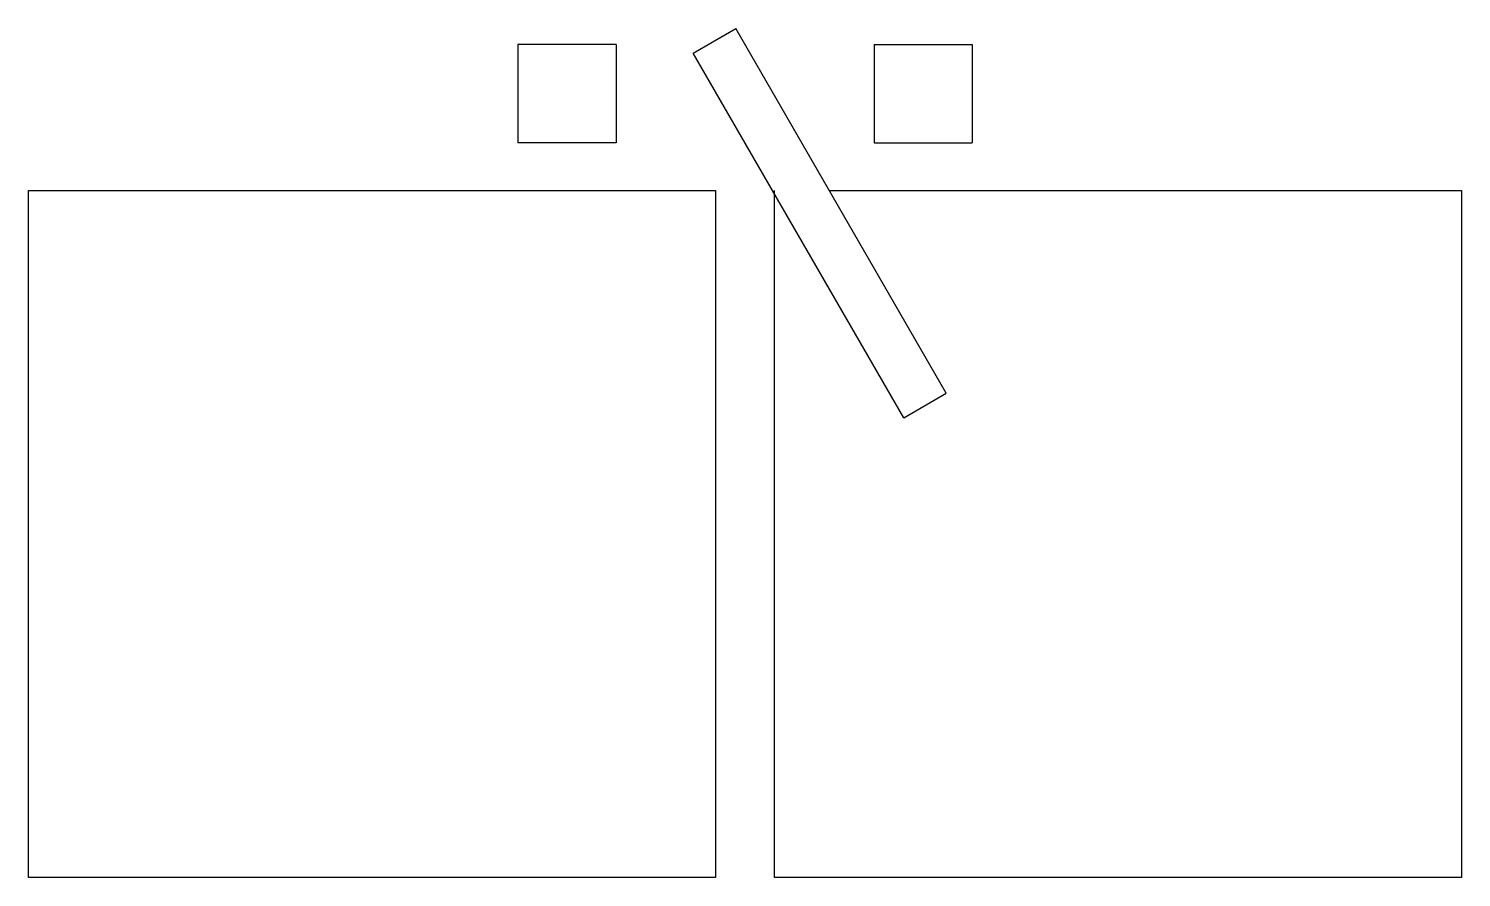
# Model space of a CAD drawing. Extents: x 10.178 to 10.908, y 25.599 to 26.031.
import ezdxf

# ---------------------------------------------------------------- set-up
doc = ezdxf.new("R2010")
doc.units = 0
doc.header["$MEASUREMENT"] = 0
doc.layers.add('A-PEÇAS', color=2, linetype='CONTINUOUS')

msp = doc.modelspace()

# ---------------------------------------------------------------- linework, layer by layer
at = {"layer": 'A-PEÇAS'}
for p, q in [((10.51678, 26.0186), (10.53843, 26.0311)), ((10.64565, 25.8454), (10.53843, 26.0311)), ((10.4274, 26.02296), (10.4274, 25.97296)), ((10.4774, 26.02296), (10.4274, 26.02296)), ((10.4774, 26.02296), (10.4774, 25.97296)), ((10.62399, 25.8329), (10.51678, 26.0186)), ((10.60886, 26.02296), (10.60886, 25.97296)), ((10.60886, 26.02296), (10.65886, 26.02296)), ((10.65886, 26.02296), (10.65886, 25.97296)), ((10.4774, 25.97296), (10.4274, 25.97296)), ((10.60886, 25.97296), (10.65886, 25.97296)), ((10.17813, 25.94871), (10.52813, 25.94871)), ((10.17813, 25.59871), (10.17813, 25.94871)), ((10.52813, 25.94871), (10.52813, 25.59871)), ((10.55813, 25.59871), (10.55813, 25.94871)), ((10.586, 25.94871), (10.90813, 25.94871)), ((10.90813, 25.94871), (10.90813, 25.59871)), ((10.62399, 25.8329), (10.64565, 25.8454)), ((10.52813, 25.59871), (10.17813, 25.59871)), ((10.90813, 25.59871), (10.55813, 25.59871))]:
    msp.add_line(p, q, dxfattribs=at)

doc.saveas('drawing.dxf')
